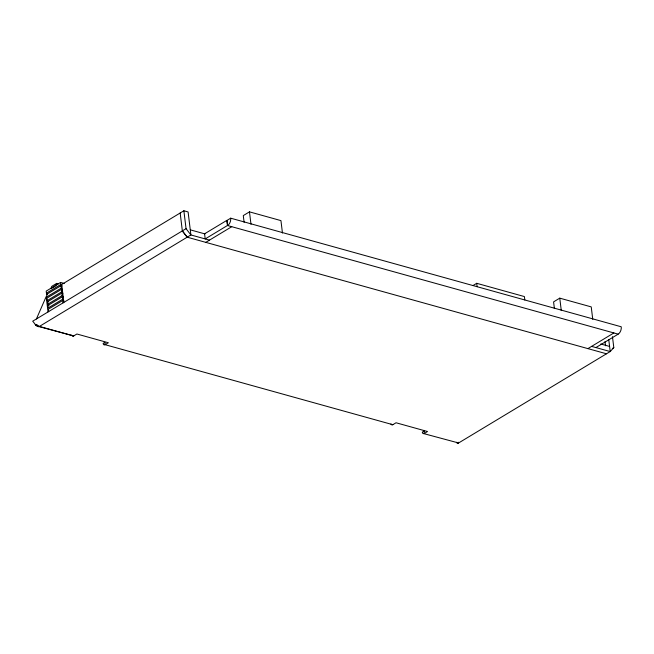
<?xml version="1.0" encoding="UTF-8"?>
<svg xmlns="http://www.w3.org/2000/svg" width="654" height="654" viewBox="0 0 654 654"><rect width="100%" height="100%" fill="white"/><g stroke="black" fill="none" stroke-linecap="round" stroke-linejoin="round"><path stroke-width="0.98" d="M50.947 288.7L51.699 286.387L56.645 283.403L58.435 283.901M56.645 283.403L55.892 285.708L51.772 288.201M36.411 318.956L46.164 296.605L48.036 311.942M458.053 443.216L458.47 442.259L458.511 443.028L457.604 443.232L456.623 442.284A2.649 1.651 -74.5 0 0 458.577 442.979L423.857 433.643A2.641 1.651 -74.5 0 1 422.296 432.139L424.029 431.092L424.078 431.517M612.471 336.679L613.804 347.609L610.207 351.55L458.511 443.028M60.569 282.43L46.189 291.104L46.442 293.147L47.603 294.668L46.589 294.382L46.892 296.842L61.272 288.169L60.969 285.708L61.983 285.994L60.822 284.474L60.569 282.43L64.247 283.452M46.442 293.147L60.822 284.474M183.872 210.768L186.055 228.663L32.7 321.196C34.4 322.913 36.379 327.221 39.346 326.46L190.894 234.949L188.099 211.945L183.872 210.768L61.689 284.498L63.863 302.393M46.589 294.382L60.969 285.708M61.272 288.169L62.432 289.681L61.419 289.403L47.039 298.077L47.341 300.529L48.502 302.05M47.341 300.529L61.721 291.856L61.419 289.403M61.868 293.098L47.489 301.772L47.791 304.224L48.952 305.745L47.938 305.459L48.241 307.92L62.62 299.238L62.318 296.785L63.332 297.071L62.171 295.551L61.868 293.098L62.882 293.376L61.721 291.856M47.791 304.224L62.171 295.551M47.938 305.459L62.318 296.785M62.62 299.238L63.781 300.758L62.768 300.48L48.388 309.154L48.682 311.549M230.698 218.183L226.987 220.423L227.608 225.532A5.706 3.564 -74.5 0 0 230.698 218.183L621.251 326.787A5.706 3.564 -74.5 0 1 618.161 334.145L595.9 347.576M282.463 233.069L280.942 220.611L249.476 211.855L243.288 215.591L244.106 222.295M227.461 225.499L205.201 238.931L204.579 233.813L226.84 220.382L227.461 225.499L618.161 334.145M205.781 242.364L231.753 226.693M37.777 326.142A2.641 1.651 -74.5 0 0 38.954 326.599L73.673 335.943L76.894 334.006L108.368 342.753L104.689 344.887A2.641 1.651 -74.5 0 1 103.136 343.375L104.861 342.336L105.147 344.699L392.841 424.699L396.046 422.77L427.52 431.517L424.315 433.455L424.029 431.092M472.997 285.545L476.709 283.305L524.402 296.564L524.819 299.973M592.761 319.365L591.241 306.898L559.767 298.15L553.586 301.878L554.404 308.59M587.897 348.623L613.869 332.951M612.324 348.508L613.804 347.609M190.273 229.84L204.955 233.919M600.773 343.988L609.585 346.44M209.493 240.124L190.894 234.949L186.055 228.663M591.608 346.383L610.207 351.55L608.743 339.549M606.495 353.789L187.191 237.189L182.343 230.903L180.169 213.008M39.412 326.42L73.673 335.943M38.038 326.51L35.349 324.588L39.346 326.46M38.439 326.665L35.349 324.588L37.703 326.183M35.349 324.588L38.888 326.648M182.343 230.903L187.257 237.206M37.327 325.144L37.458 325.717A2.641 1.651 -74.5 0 1 37.401 325.095M604.958 341.699L605.522 345.786M559.767 298.15L561.287 310.609M476.709 283.305L477.126 286.714M249.476 211.855L250.989 224.322M62.768 300.48L63.062 302.876M392.841 424.691A2.649 1.651 -74.5 0 1 390.961 423.956M73.673 335.935A2.649 1.651 -74.5 0 1 71.793 335.2"/></g></svg>
